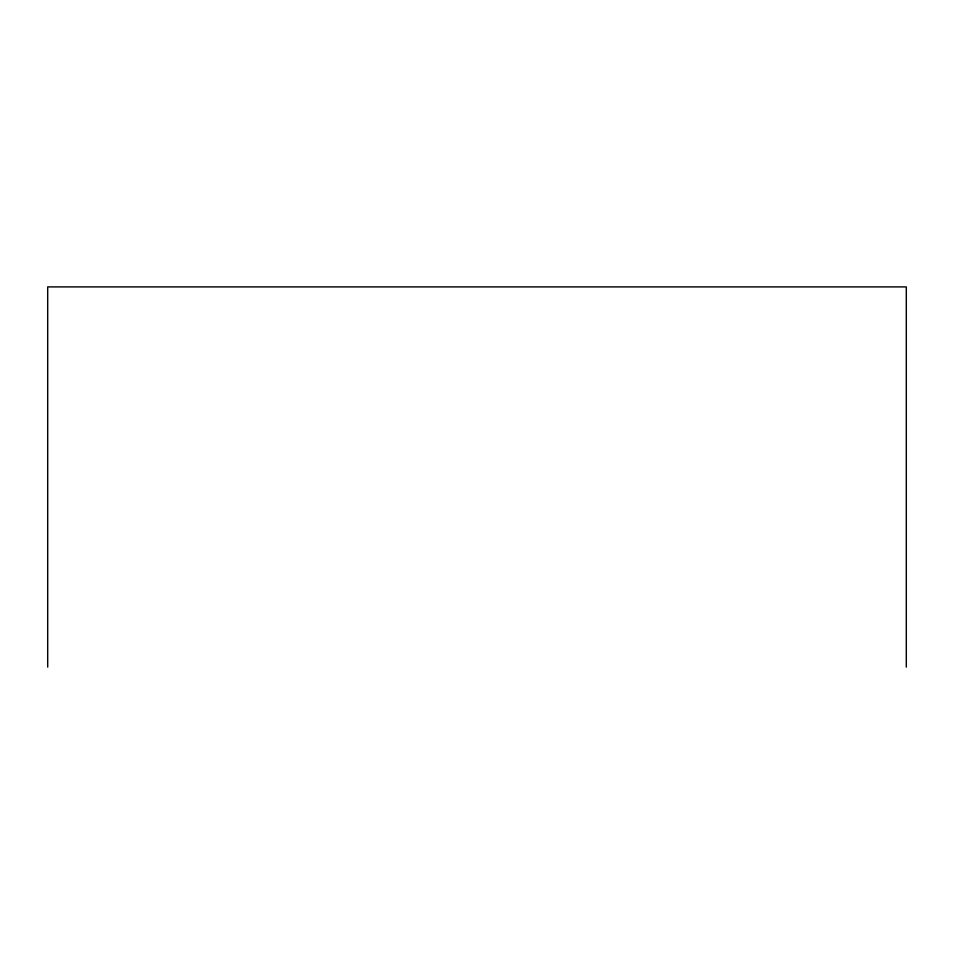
<?xml version="1.0" encoding="UTF-8"?>
<svg xmlns="http://www.w3.org/2000/svg" width="954" height="954" viewBox="0 0 954 954"><rect width="100%" height="100%" fill="white"/><g stroke="black" fill="none" stroke-linecap="round" stroke-linejoin="round"><path stroke-width="1.43" d="M906.3 667.096L906.3 286.904L47.7 286.904L47.7 667.096"/></g></svg>
